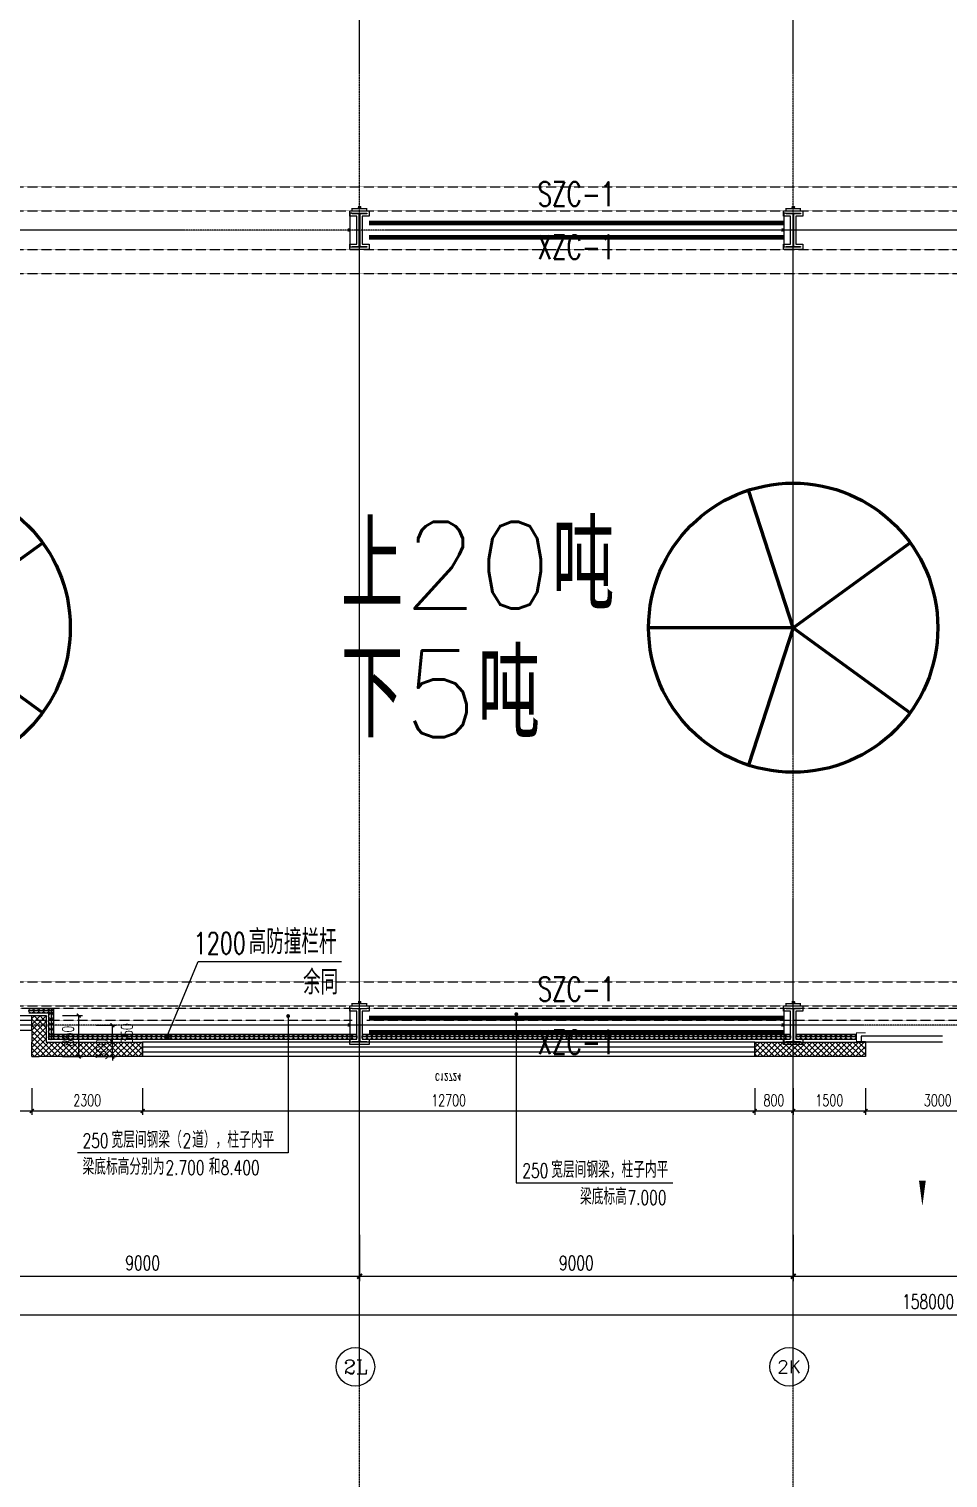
# Model space of a CAD drawing. Extents: x -954573 to 446329, y 489853 to 1226784.
# Drawn here: x -225712 to -206642, y 630673 to 660745 of the extents above; entities that cross this region are included whole.
import ezdxf
from ezdxf.enums import TextEntityAlignment as Align

# ---------------------------------------------------------------- set-up
doc = ezdxf.new("R2010")
doc.units = 0
doc.header["$LTSCALE"] = 10
doc.header["$MEASUREMENT"] = 0
for name, pattern in [('10平面$0$10平面$0$DASH', [0.35, 0.25, -0.1]), ('10平面$0$CENTER', [2, 1.25, -0.25, 0.25, -0.25]), ('10平面$0$DOTE', [2.42, 2, -0.2, 0.02, -0.2]), ('10平面$1$DASH', [0.35, 0.25, -0.1])]:
    doc.linetypes.add(name, pattern=pattern)
doc.layers.get('Defpoints').update_dxf_attribs({"color": 210})
for name, color, linetype in [('10平面$0$10平面$0$WINDOW', 8, 'Continuous'), ('10平面$0$A-AXIS-D', 8, 'Continuous'), ('10平面$0$A-AXIS-DOTE', 8, '10平面$0$DOTE'), ('10平面$0$A-AXIS-DP', 8, 'Continuous'), ('10平面$0$A-AXIS-SYMB', 8, 'Continuous'), ('10平面$0$A-HATCH-2', 8, 'Continuous'), ('10平面$0$A-HRAIL', 8, 'Continuous'), ('10平面$0$A-LIN-V', 8, 'Continuous'), ('10平面$0$A-SFCE', 8, 'Continuous'), ('10平面$0$A-WINDOW', 8, 'Continuous'), ('10平面$0$AS-COLN', 8, 'Continuous'), ('10平面$0$AS-WALL', 8, 'Continuous'), ('10平面$0$DIM_SYMB', 8, 'Continuous'), ('10平面$0$PUB_HATCH', 8, 'Continuous'), ('10平面$0$PUB_TEXT', 8, 'Continuous'), ('10平面$0$建-窗', 8, 'Continuous'), ('10平面$0$建-门窗编号', 8, 'Continuous'), ('A-LIN-V', 9, 'Continuous')]:
    doc.layers.add(name, color=color, linetype=linetype)
doc.layers.add('10平面$0$THIN', color=7, linetype='Continuous', lineweight=0)
doc.layers.add('10平面$0$柱间支撑', color=6, linetype='10平面$0$CENTER', lineweight=0)
doc.styles.add('10平面$0$_TCH_AXIS', font='COMPLEX', dxfattribs={"bigfont": 'GBCBIG'})
doc.styles.add('10平面$0$_TCH_DIM', font='SIMPLEX', dxfattribs={"bigfont": 'GBCBIG'})
doc.styles.add('10平面$0$_TCH_DIM_T3', font='SIMPLEX', dxfattribs={"width": 0.705882, "bigfont": 'GBCBIG'})
doc.styles.add('10平面$0$A-STANDARD', font='SIMPLEX', dxfattribs={"bigfont": 'GBCBIG'})
doc.styles.add('10平面$0$A-WIN-LABEL', font='SIMPLEX', dxfattribs={"bigfont": 'GBCBIG'})
doc.styles.add('10平面$0$TSSD_Rein', font='tj-romans1.shx', dxfattribs={"width": 0.7, "bigfont": 'tj-hztxt.shx'})
doc.dimstyles.new('10平面$0$_TCH_ARCH&&10', dxfattribs={"dimtxt": 29.75, "dimasz": 10, "dimexe": 10, "dimexo": 10, "dimgap": 12.625, "dimtad": 1, "dimdec": 0, "dimzin": 0, "dimdsep": 46, "dimtxsty": '10平面$0$_TCH_DIM_T3', "dimblk": '10平面$0$_ArchTick', "dimcen": 0.09, "dimclrt": 7, "dimazin": 2, "dimtfac": 1, "dimtdec": 0, "dimtix": 1, "dimtmove": 2, "dimatfit": 3, "dimfxl": 0, "dimtolj": 1, "dimtzin": 0, "dimarcsym": 0})
doc.dimstyles.new('10平面$0$_TCH_ARCH&&100', dxfattribs={"dimtxt": 297.5, "dimasz": 100, "dimexe": 100, "dimexo": 100, "dimgap": 126.25, "dimtad": 1, "dimdec": 0, "dimzin": 0, "dimdsep": 46, "dimtxsty": '10平面$0$_TCH_DIM_T3', "dimblk": '10平面$0$_ArchTick', "dimcen": 0.09, "dimclrt": 7, "dimazin": 2, "dimtfac": 1, "dimtdec": 0, "dimtix": 1, "dimtmove": 2, "dimatfit": 3, "dimfxl": 0, "dimtolj": 1, "dimtzin": 0, "dimarcsym": 0})
doc.dimstyles.new('10平面$0$_TCH_ARCH&&80', dxfattribs={"dimtxt": 238, "dimasz": 80, "dimexe": 80, "dimexo": 80, "dimgap": 101, "dimtad": 1, "dimdec": 0, "dimzin": 0, "dimdsep": 46, "dimtxsty": '10平面$0$_TCH_DIM_T3', "dimblk": '10平面$0$_ArchTick', "dimcen": 0.09, "dimclrt": 7, "dimazin": 2, "dimtfac": 1, "dimtdec": 0, "dimtix": 1, "dimtmove": 2, "dimatfit": 3, "dimfxl": 0, "dimtolj": 1, "dimtzin": 0, "dimarcsym": 0})
pattern_1 = [(45, (60, 0), (-60.000061, 60.000061), []), (135, (60, 0), (-60.000061, -60.000061), [])]

# ---------------------------------------------------------------- blocks, each defined once
blk = doc.blocks.new('10平面$0$_ArchTick')
at = {"color": 0, "linetype": 'ByBlock', "const_width": 0.4}
blk.add_lwpolyline([(-0.5, -0.5), (0.5, 0.5)], dxfattribs=at)
blk = doc.blocks.new('*D2969')
at = {"layer": '10平面$0$A-AXIS-D', "color": 0, "lineweight": -2}
for p, q in [((-7118, -169100), (-7118, -170060)), ((1882, -169100), (1882, -170060)), ((-7118, -169960), (1882, -169960))]:
    blk.add_line(p, q, dxfattribs=at)
at = {"layer": 'Defpoints', "color": 0}
for p in [(-7118, -169000), (1882, -169000), (1882, -169960)]:
    blk.add_point(p, dxfattribs=at)
at = {"layer": '10平面$0$A-AXIS-D', "color": 0, "lineweight": -2, "xscale": 100, "yscale": 100, "zscale": 100, "rotation": 180}
blk.add_blockref('10平面$0$_ArchTick', (-7118, -169960), dxfattribs=at)
at = {"layer": '10平面$0$A-AXIS-D', "color": 0, "lineweight": -2, "xscale": 100, "yscale": 100, "zscale": 100}
blk.add_blockref('10平面$0$_ArchTick', (1882, -169960), dxfattribs=at)
at = {"layer": '10平面$0$A-AXIS-D', "color": 7, "insert": (-2618, -169685), "char_height": 297.5, "attachment_point": 5, "style": '10平面$0$_TCH_DIM_T3'}
blk.add_mtext('\\A1;9000', dxfattribs=at)
blk = doc.blocks.new('*D2970')
at = {"layer": '10平面$0$A-AXIS-D', "color": 0, "lineweight": -2}
for p, q in [((1882, -169100), (1882, -170060)), ((10882, -169100), (10882, -170060)), ((1882, -169960), (10882, -169960))]:
    blk.add_line(p, q, dxfattribs=at)
at = {"layer": 'Defpoints', "color": 0}
for p in [(1882, -169000), (10882, -169000), (10882, -169960)]:
    blk.add_point(p, dxfattribs=at)
at = {"layer": '10平面$0$A-AXIS-D', "color": 0, "lineweight": -2, "xscale": 100, "yscale": 100, "zscale": 100, "rotation": 180}
blk.add_blockref('10平面$0$_ArchTick', (1882, -169960), dxfattribs=at)
at = {"layer": '10平面$0$A-AXIS-D', "color": 0, "lineweight": -2, "xscale": 100, "yscale": 100, "zscale": 100}
blk.add_blockref('10平面$0$_ArchTick', (10882, -169960), dxfattribs=at)
at = {"layer": '10平面$0$A-AXIS-D', "color": 7, "insert": (6382, -169685), "char_height": 297.5, "attachment_point": 5, "style": '10平面$0$_TCH_DIM_T3'}
blk.add_mtext('\\A1;9000', dxfattribs=at)
blk = doc.blocks.new('*D2971')
at = {"layer": '10平面$0$A-AXIS-D', "color": 0, "lineweight": -2}
for p, q in [((10882, -169100), (10882, -170060)), ((19882, -169100), (19882, -170060)), ((10882, -169960), (19882, -169960))]:
    blk.add_line(p, q, dxfattribs=at)
at = {"layer": 'Defpoints', "color": 0}
for p in [(10882, -169000), (19882, -169000), (19882, -169960)]:
    blk.add_point(p, dxfattribs=at)
at = {"layer": '10平面$0$A-AXIS-D', "color": 0, "lineweight": -2, "xscale": 100, "yscale": 100, "zscale": 100, "rotation": 180}
blk.add_blockref('10平面$0$_ArchTick', (10882, -169960), dxfattribs=at)
at = {"layer": '10平面$0$A-AXIS-D', "color": 0, "lineweight": -2, "xscale": 100, "yscale": 100, "zscale": 100}
blk.add_blockref('10平面$0$_ArchTick', (19882, -169960), dxfattribs=at)
at = {"layer": '10平面$0$A-AXIS-D', "color": 7, "insert": (15382, -169685), "char_height": 297.5, "attachment_point": 5, "style": '10平面$0$_TCH_DIM_T3'}
blk.add_mtext('\\A1;9000', dxfattribs=at)
blk = doc.blocks.new('*D3062')
at = {"layer": '10平面$0$A-AXIS-D', "color": 0, "lineweight": -2}
for p, q in [((-65318, -169200), (-65318, -170860)), ((92682, -169200), (92682, -170860)), ((-65318, -170760), (92682, -170760))]:
    blk.add_line(p, q, dxfattribs=at)
at = {"layer": 'Defpoints', "color": 0}
for p in [(-65318, -169100), (92682, -169100), (92682, -170760)]:
    blk.add_point(p, dxfattribs=at)
at = {"layer": '10平面$0$A-AXIS-D', "color": 0, "lineweight": -2, "xscale": 100, "yscale": 100, "zscale": 100, "rotation": 180}
blk.add_blockref('10平面$0$_ArchTick', (-65318, -170760), dxfattribs=at)
at = {"layer": '10平面$0$A-AXIS-D', "color": 0, "lineweight": -2, "xscale": 100, "yscale": 100, "zscale": 100}
blk.add_blockref('10平面$0$_ArchTick', (92682, -170760), dxfattribs=at)
at = {"layer": '10平面$0$A-AXIS-D', "color": 7, "insert": (13682, -170485), "char_height": 297.5, "attachment_point": 5, "style": '10平面$0$_TCH_DIM_T3'}
blk.add_mtext('\\A1;158000', dxfattribs=at)
blk = doc.blocks.new('10平面$0$G$C2F382D44')
at = {"color": 2, "style": '10平面$0$A-STANDARD'}
for s, p in [('上20吨', (-2949, 425)), ('下5吨', (-2952, -2245))]:
    blk.add_text(s, height=1800, dxfattribs=at).set_placement(p)
blk = doc.blocks.new('10平面$0$10平面$0$$DorLib2D$00000126')
at = {"color": 0, "linetype": 'Continuous'}
for p, q in [((-0.532, 0.5), (-0.532, 0.9)), ((0.532, 0.9), (0.532, 0.5))]:
    blk.add_line(p, q, dxfattribs=at)
at = {"color": 0, "linetype": '10平面$0$10平面$0$DASH'}
for p, q in [((-0.532, 0.9), (0.532, 0.9)), ((-0.532, 0.5), (0.532, 0.5))]:
    blk.add_line(p, q, dxfattribs=at)
blk = doc.blocks.new('10平面$0$WINDOW2DLIB$DYNSTYLE$00000005')
at = {"color": 0}
for points in [[(-0.5, 0.5), (-0.5, -0.5)], [(-0.5, 0.5), (0.5, 0.5)], [(0.5, -0.5), (0.5, 0.5)], [(0.5, 0.1667), (-0.5, 0.1667)], [(0.5, -0.1667), (-0.5, -0.1667)], [(-0.5, -0.5), (0.5, -0.5)]]:
    blk.add_lwpolyline(points, dxfattribs=at)
blk = doc.blocks.new('10平面$0$42343243')
at = {"layer": '10平面$0$PUB_HATCH'}
h = blk.add_hatch(dxfattribs=at)
h.set_pattern_fill('多孔材料', color=256, scale=30, style=0)
h.set_pattern_definition(pattern_1)
h.paths.add_polyline_path([(-225654, 1222870), (-225504, 1222970), (-225504, 1223170), (-225654, 1223170)])
h = blk.add_hatch(dxfattribs=at)
h.set_pattern_fill('多孔材料', color=256, scale=30, style=0)
h.set_pattern_definition(pattern_1)
h.paths.add_polyline_path([(-225354, 1222870), (-223354, 1222870), (-223354, 1223170), (-225504, 1223170), (-225504, 1222970)])
h = blk.add_hatch(dxfattribs=at)
h.set_pattern_fill('多孔材料', color=256, scale=30, style=0)
h.set_pattern_definition(pattern_1)
h.paths.add_polyline_path([(-208354, 1223170), (-210654, 1223170), (-210654, 1222870), (-208354, 1222870)])
h = blk.add_hatch(dxfattribs=at)
h.set_pattern_fill('多孔材料', color=256, scale=30, style=0)
h.set_pattern_definition(pattern_1)
h.paths.add_polyline_path([(-225654, 1222620), (-225354, 1222320), (-225354, 1222870), (-225504, 1222970), (-225654, 1222870)])
h = blk.add_hatch(dxfattribs=at)
h.set_pattern_fill('多孔材料', color=256, scale=30, style=0)
h.set_pattern_definition(pattern_1)
h.paths.add_polyline_path([(-225654, 1222620), (-225654, 1222320), (-225354, 1222320)])
at = {"layer": '10平面$0$AS-WALL'}
for p, q in [((-225654, 1223170), (-225504, 1223170)), ((-225654, 1223170), (-225654, 1222870)), ((-223354, 1223170), (-225504, 1223170)), ((-223354, 1222870), (-223354, 1223170)), ((-208354, 1223170), (-210654, 1223170)), ((-210654, 1223170), (-210654, 1222870)), ((-208354, 1222870), (-208354, 1223170)), ((-225654, 1222870), (-225654, 1222870)), ((-225654, 1222620), (-225654, 1222870)), ((-225354, 1222320), (-225354, 1222870)), ((-225354, 1222870), (-223354, 1222870)), ((-210654, 1222870), (-208354, 1222870)), ((-225654, 1222620), (-225654, 1222320)), ((-225654, 1222320), (-225354, 1222320))]:
    blk.add_line(p, q, dxfattribs=at)
at = {"layer": '10平面$0$10平面$0$WINDOW', "xscale": 6000, "yscale": 300, "zscale": 300, "rotation": 180}
blk.add_blockref('10平面$0$10平面$0$$DorLib2D$00000126', (-205254, 1223020), dxfattribs=at)
at = {"layer": '10平面$0$建-窗'}
ref = blk.add_blockref('10平面$0$WINDOW2DLIB$DYNSTYLE$00000005', (-217004, 1223020), dxfattribs=dict(at, xscale=-12700, yscale=-300, zscale=300, rotation=359.999999999664))
ref.add_attrib('A', 'C12724', (-217284, 1223521), dxfattribs={"layer": '10平面$0$建-门窗编号', "height": 148.8, "style": '10平面$0$A-WIN-LABEL', "width": 0.705882})
ref = blk.add_blockref('10平面$0$WINDOW2DLIB$DYNSTYLE$00000005', (-226404, 1222470), dxfattribs=dict(at, xscale=-1500, yscale=300, zscale=300, rotation=179.9999999999555))
ref.add_attrib('A', 'C1584', (-226634, 1222733), dxfattribs={"layer": '10平面$0$建-门窗编号', "height": 148.8, "rotation": 360, "style": '10平面$0$A-WIN-LABEL', "width": 0.705882})
blk = doc.blocks.new('10平面$0$3243243')
at = {"layer": '10平面$0$A-AXIS-SYMB'}
for p, q in [((-220335.8, 640260), (-220335.8, 637420)), ((-215600, 640300), (-215600, 636800)), ((-220335.8, 637420), (-224705.8, 637420)), ((-215600, 636800), (-212350, 636800))]:
    blk.add_line(p, q, dxfattribs=at)
at = {"layer": '10平面$0$A-AXIS-SYMB', "const_width": 40}
for points in [[(-220335.8, 640280, 1), (-220335.8, 640240, 1)], [(-215600, 640320, 1), (-215600, 640280, 1)]]:
    blk.add_lwpolyline(points, format="xyb", close=True, dxfattribs=at)
at = {"layer": '10平面$0$A-SFCE', "color": 2, "linetype": '10平面$1$DASH'}
for p, q in [((-219004.2, 640420), (-227704.2, 640420)), ((-219004.2, 640170), (-227704.2, 640170))]:
    blk.add_line(p, q, dxfattribs=at)
at = {"layer": '10平面$0$A-SFCE', "linetype": '10平面$1$DASH'}
for p, q in [((-201004.2, 640420), (-218704.2, 640420)), ((-201004.2, 640170), (-218704.2, 640170))]:
    blk.add_line(p, q, dxfattribs=at)
at = {"layer": '10平面$0$PUB_TEXT', "style": '10平面$0$_TCH_DIM'}
for s, height, p in [('宽层间钢梁（', 337.59, (-224000.8, 637525)), ('道），柱子内平', 337.59, (-222326.3, 637525)), ('梁底标高分别为', 337.59, (-224600.8, 636965)), ('和', 337.6, (-221980.6, 636965)), ('宽层间钢梁，柱子内平', 337.59, (-214875.2, 636905)), ('梁底标高', 337.59, (-214278, 636345))]:
    blk.add_text(s, height=height, dxfattribs=at).set_placement(p)
at = {"layer": '10平面$0$PUB_TEXT', "style": '10平面$0$_TCH_DIM', "width": 0.705882}
for s, p in [('250', (-224600.8, 637525)), ('2', (-222526.3, 637525)), ('2.700', (-222880.6, 636965)), ('8.400', (-221734.9, 636965)), ('250', (-215475.2, 636905)), ('7.000', (-213295, 636345))]:
    blk.add_text(s, height=297.5, dxfattribs=at).set_placement(p)
blk = doc.blocks.new('*D3404')
at = {"layer": '10平面$0$A-AXIS-DP', "color": 0, "lineweight": -2}
for p, q in [((-195790, 766880), (-195790, 766929)), ((-195790, 766919), (-195490, 766919)), ((-195490, 766880), (-195490, 766929))]:
    blk.add_line(p, q, dxfattribs=at)
at = {"layer": 'Defpoints', "color": 0}
for p in [(-195790, 766870), (-195490, 766919), (-195490, 766870)]:
    blk.add_point(p, dxfattribs=at)
at = {"layer": '10平面$0$A-AXIS-DP', "color": 0, "lineweight": -2, "xscale": 10, "yscale": 10, "zscale": 10, "rotation": 180}
blk.add_blockref('10平面$0$_ArchTick', (-195790, 766919), dxfattribs=at)
at = {"layer": '10平面$0$A-AXIS-DP', "color": 0, "lineweight": -2, "xscale": 10, "yscale": 10, "zscale": 10}
blk.add_blockref('10平面$0$_ArchTick', (-195490, 766919), dxfattribs=at)
at = {"layer": '10平面$0$A-AXIS-DP', "color": 7, "insert": (-195640, 766946), "char_height": 29.8, "attachment_point": 5, "style": '10平面$0$_TCH_DIM_T3'}
blk.add_mtext('\\A1;300', dxfattribs=at)
blk = doc.blocks.new('*D3405')
at = {"layer": '10平面$0$A-AXIS-DP', "color": 0, "lineweight": -2}
for p, q in [((-195800, 766820), (-195841, 766820)), ((-195831, 766120), (-195831, 766820)), ((-195800, 766120), (-195841, 766120))]:
    blk.add_line(p, q, dxfattribs=at)
at = {"layer": 'Defpoints', "color": 0}
for p in [(-195831, 766820), (-195790, 766820), (-195790, 766120)]:
    blk.add_point(p, dxfattribs=at)
at = {"layer": '10平面$0$A-AXIS-DP', "color": 0, "lineweight": -2, "xscale": 10, "yscale": 10, "zscale": 10}
for p, rotation in [((-195831, 766820), 90), ((-195831, 766120), 270)]:
    blk.add_blockref('10平面$0$_ArchTick', p, dxfattribs=dict(at, rotation=rotation))
at = {"layer": '10平面$0$A-AXIS-DP', "color": 7, "insert": (-195859, 766470), "char_height": 29.8, "attachment_point": 5, "rotation": 90, "style": '10平面$0$_TCH_DIM_T3'}
blk.add_mtext('\\A1;700', dxfattribs=at)
blk = doc.blocks.new('10平面$0$w42343')
at = {"layer": '10平面$0$A-HATCH-2', "linetype": '10平面$1$DASH'}
for p, q in [((-263654.2, 657470), (-128354.2, 657470)), ((-263654.2, 656970), (-128354.2, 656970)), ((-263654.2, 656170), (-128354.2, 656170)), ((-263654.2, 655670), (-128354.2, 655670)), ((-263654.2, 640970), (-128354.2, 640970)), ((-263654.2, 640470), (-128354.2, 640470))]:
    blk.add_line(p, q, dxfattribs=at)
blk = doc.blocks.new('10平面$0$w4324324')
at = {"layer": '10平面$0$A-HATCH-2', "lineweight": 60}
for q in [(-1694760, 686605), (-1697614, 684532), (-1691907, 684532), (-1696524, 681178), (-1692997, 681178)]:
    blk.add_line((-1694760, 683605), q, dxfattribs=at)
blk.add_circle((-1694760, 683605), 3000, dxfattribs=at)
blk = doc.blocks.new('10平面$0$ner546')
at = {"layer": '10平面$0$A-LIN-V'}
for p in [(565280, 25256), (565280, 7256)]:
    blk.add_blockref('10平面$0$w4324324', p, dxfattribs=at)
blk = doc.blocks.new('10平面$0$23124232432')
at = {"layer": '10平面$0$柱间支撑', "const_width": 100}
for points in [[(-210054, 656720), (-218654, 656720)], [(-210054, 656420), (-218654, 656420)], [(-210054, 640220), (-218654, 640220)], [(-210054, 639920), (-218654, 639920)]]:
    blk.add_lwpolyline(points, dxfattribs=at)
at = {"layer": '10平面$0$THIN', "style": '10平面$0$TSSD_Rein', "width": 0.7}
for s, p in [('SZC-1', (-214354, 656920)), ('XZC-1', (-214354, 655816)), ('SZC-1', (-214354, 640420)), ('XZC-1', (-214354, 639316))]:
    blk.add_text(s, height=500, dxfattribs=at).set_placement(p, align=Align.BOTTOM_CENTER)
blk = doc.blocks.new('10平面$0$3333')
at = {"layer": '10平面$0$A-SFCE', "const_width": 20}
blk.add_lwpolyline([(-227064, 766320), (-227064, 766510), (-227244, 766510), (-227244, 766320)], dxfattribs=at)
blk = doc.blocks.new('10平面$0$99平面图例外参$0$$LinePat$圆环')
for points in [[(0, 150), (300, 150)], [(0, 0), (300, 0)], [(0, -150), (300, -150)]]:
    blk.add_lwpolyline(points)
at = {"color": 0}
blk.add_circle((150, 0), 150, dxfattribs=at)
blk = doc.blocks.new('10平面$0$34242343243')
at = {"layer": '10平面$0$A-HRAIL', "yscale": 0.3333333333333333, "zscale": 0.3333333333333333}
for p, xscale, rotation in [((-225613, 640370), 0.3402776645623614, 180), ((-225510, 640370), 0.3402776645623614, 180), ((-225408, 640370), 0.3402776645623614, 180), ((-225306, 640370), 0.3402776645623614, 180), ((-225204, 640370), 0.3402776645623614, 180), ((-225254, 640420), 0.3611111227129974, 270), ((-225254, 640312), 0.3611111227129974, 270), ((-225254, 640203), 0.3611111227129974, 270), ((-225254, 640095), 0.3611111227129974, 270), ((-225254, 639987), 0.3611111227129974, 270), ((-225254, 639878), 0.3611111227129974, 270), ((-225203, 639826), 0.3384127415468572, 180.0000000002033), ((-225101, 639826), 0.3384127415468572, 180.0000000002033), ((-225000, 639826), 0.3384127415468572, 180.0000000002033), ((-224898, 639826), 0.3384127415468572, 180.0000000002033), ((-224797, 639826), 0.3384127415468572, 180.0000000002033), ((-224695, 639826), 0.3384127415468572, 180.0000000002033), ((-224594, 639826), 0.3384127415468572, 180.0000000002033), ((-224492, 639826), 0.3384127415468572, 180.0000000002033), ((-224390, 639826), 0.3384127415468572, 180.0000000002033), ((-224289, 639826), 0.3384127415468572, 180.0000000002033), ((-224187, 639826), 0.3384127415468572, 180.0000000002033), ((-224086, 639826), 0.3384127415468572, 180.0000000002033), ((-223984, 639826), 0.3384127415468572, 180.0000000002033), ((-223883, 639826), 0.3384127415468572, 180.0000000002033), ((-223781, 639826), 0.3384127415468572, 180.0000000002033), ((-223680, 639826), 0.3384127415468572, 180.0000000002033), ((-223578, 639826), 0.3384127415468572, 180.0000000002033), ((-223477, 639826), 0.3384127415468572, 180.0000000002033), ((-223375, 639826), 0.3384127415468572, 180.0000000002033), ((-223274, 639826), 0.3384127415468572, 180.0000000002033), ((-223172, 639826), 0.3384127415468572, 180.0000000002033), ((-223071, 639826), 0.3384127415468572, 180.0000000002033), ((-222969, 639826), 0.3384127415468572, 180.0000000002033), ((-222868, 639826), 0.3384127415468572, 180.0000000002033), ((-222766, 639826), 0.3384127415468572, 180.0000000002033), ((-222665, 639826), 0.3384127415468572, 180.0000000002033), ((-222563, 639826), 0.3384127415468572, 180.0000000002033), ((-222462, 639826), 0.3384127415468572, 180.0000000002033), ((-222360, 639826), 0.3384127415468572, 180.0000000002033), ((-222258, 639826), 0.3384127415468572, 180.0000000002033), ((-222157, 639826), 0.3384127415468572, 180.0000000002033), ((-222055, 639826), 0.3384127415468572, 180.0000000002033), ((-221954, 639826), 0.3384127415468572, 180.0000000002033), ((-221852, 639826), 0.3384127415468572, 180.0000000002033), ((-221751, 639826), 0.3384127415468572, 180.0000000002033), ((-221649, 639826), 0.3384127415468572, 180.0000000002033), ((-221548, 639826), 0.3384127415468572, 180.0000000002033), ((-221446, 639826), 0.3384127415468572, 180.0000000002033), ((-221345, 639826), 0.3384127415468572, 180.0000000002033), ((-221243, 639826), 0.3384127415468572, 180.0000000002033), ((-221142, 639826), 0.3384127415468572, 180.0000000002033), ((-221040, 639826), 0.3384127415468572, 180.0000000002033), ((-220939, 639826), 0.3384127415468572, 180.0000000002033), ((-220837, 639826), 0.3384127415468572, 180.0000000002033), ((-220736, 639826), 0.3384127415468572, 180.0000000002033), ((-220634, 639826), 0.3384127415468572, 180.0000000002033), ((-220533, 639826), 0.3384127415468572, 180.0000000002033), ((-220431, 639826), 0.3384127415468572, 180.0000000002033), ((-220330, 639826), 0.3384127415468572, 180.0000000002033), ((-220228, 639826), 0.3384127415468572, 180.0000000002033), ((-220126, 639826), 0.3384127415468572, 180.0000000002033), ((-220025, 639826), 0.3384127415468572, 180.0000000002033), ((-219923, 639826), 0.3384127415468572, 180.0000000002033), ((-219822, 639826), 0.3384127415468572, 180.0000000002033), ((-219720, 639826), 0.3384127415468572, 180.0000000002033), ((-219619, 639826), 0.3384127415468572, 180.0000000002033), ((-219517, 639826), 0.3384127415468572, 180.0000000002033), ((-219416, 639826), 0.3384127415468572, 180.0000000002033), ((-219314, 639826), 0.3384127415468572, 180.0000000002033), ((-219213, 639826), 0.3384127415468572, 180.0000000002033), ((-219111, 639826), 0.3384127415468572, 180.0000000002033), ((-219010, 639826), 0.3384127415468572, 180.0000000002033), ((-218908, 639826), 0.3384127415468572, 180.0000000002033), ((-218699, 639826), 0.3368181818181818, 180.0000000002033), ((-218598, 639826), 0.3368181818181818, 180.0000000002033), ((-218497, 639826), 0.3368181818181818, 180.0000000002033), ((-218396, 639826), 0.3368181818181818, 180.0000000002033), ((-218295, 639826), 0.3368181818181818, 180.0000000002033), ((-218194, 639826), 0.3368181818181818, 180.0000000002033), ((-218093, 639826), 0.3368181818181818, 180.0000000002033), ((-217992, 639826), 0.3368181818181818, 180.0000000002033), ((-217891, 639826), 0.3368181818181818, 180.0000000002033), ((-217790, 639826), 0.3368181818181818, 180.0000000002033), ((-217689, 639826), 0.3368181818181818, 180.0000000002033), ((-217588, 639826), 0.3368181818181818, 180.0000000002033), ((-217487, 639826), 0.3368181818181818, 180.0000000002033), ((-217386, 639826), 0.3368181818181818, 180.0000000002033), ((-217285, 639826), 0.3368181818181818, 180.0000000002033), ((-217183, 639826), 0.3368181818181818, 180.0000000002033), ((-217082, 639826), 0.3368181818181818, 180.0000000002033), ((-216981, 639826), 0.3368181818181818, 180.0000000002033), ((-216880, 639826), 0.3368181818181818, 180.0000000002033), ((-216779, 639826), 0.3368181818181818, 180.0000000002033), ((-216678, 639826), 0.3368181818181818, 180.0000000002033), ((-216577, 639826), 0.3368181818181818, 180.0000000002033), ((-216476, 639826), 0.3368181818181818, 180.0000000002033), ((-216375, 639826), 0.3368181818181818, 180.0000000002033), ((-216274, 639826), 0.3368181818181818, 180.0000000002033), ((-216173, 639826), 0.3368181818181818, 180.0000000002033), ((-216072, 639826), 0.3368181818181818, 180.0000000002033), ((-215971, 639826), 0.3368181818181818, 180.0000000002033), ((-215870, 639826), 0.3368181818181818, 180.0000000002033), ((-215769, 639826), 0.3368181818181818, 180.0000000002033), ((-215668, 639826), 0.3368181818181818, 180.0000000002033), ((-215567, 639826), 0.3368181818181818, 180.0000000002033), ((-215466, 639826), 0.3368181818181818, 180.0000000002033), ((-215365, 639826), 0.3368181818181818, 180.0000000002033), ((-215264, 639826), 0.3368181818181818, 180.0000000002033), ((-215163, 639826), 0.3368181818181818, 180.0000000002033), ((-215062, 639826), 0.3368181818181818, 180.0000000002033), ((-214960, 639826), 0.3368181818181818, 180.0000000002033), ((-214859, 639826), 0.3368181818181818, 180.0000000002033), ((-214758, 639826), 0.3368181818181818, 180.0000000002033), ((-214657, 639826), 0.3368181818181818, 180.0000000002033), ((-214556, 639826), 0.3368181818181818, 180.0000000002033), ((-214455, 639826), 0.3368181818181818, 180.0000000002033), ((-214354, 639826), 0.3368181818181818, 180.0000000002033), ((-214253, 639826), 0.3368181818181818, 180.0000000002033), ((-214152, 639826), 0.3368181818181818, 180.0000000002033), ((-214051, 639826), 0.3368181818181818, 180.0000000002033), ((-213950, 639826), 0.3368181818181818, 180.0000000002033), ((-213849, 639826), 0.3368181818181818, 180.0000000002033), ((-213748, 639826), 0.3368181818181818, 180.0000000002033), ((-213647, 639826), 0.3368181818181818, 180.0000000002033), ((-213546, 639826), 0.3368181818181818, 180.0000000002033), ((-213445, 639826), 0.3368181818181818, 180.0000000002033), ((-213344, 639826), 0.3368181818181818, 180.0000000002033), ((-213243, 639826), 0.3368181818181818, 180.0000000002033), ((-213142, 639826), 0.3368181818181818, 180.0000000002033), ((-213041, 639826), 0.3368181818181818, 180.0000000002033), ((-212940, 639826), 0.3368181818181818, 180.0000000002033), ((-212839, 639826), 0.3368181818181818, 180.0000000002033), ((-212737, 639826), 0.3368181818181818, 180.0000000002033), ((-212636, 639826), 0.3368181818181818, 180.0000000002033), ((-212535, 639826), 0.3368181818181818, 180.0000000002033), ((-212434, 639826), 0.3368181818181818, 180.0000000002033), ((-212333, 639826), 0.3368181818181818, 180.0000000002033), ((-212232, 639826), 0.3368181818181818, 180.0000000002033), ((-212131, 639826), 0.3368181818181818, 180.0000000002033), ((-212030, 639826), 0.3368181818181818, 180.0000000002033), ((-211929, 639826), 0.3368181818181818, 180.0000000002033), ((-211828, 639826), 0.3368181818181818, 180.0000000002033), ((-211727, 639826), 0.3368181818181818, 180.0000000002033), ((-211626, 639826), 0.3368181818181818, 180.0000000002033), ((-211525, 639826), 0.3368181818181818, 180.0000000002033), ((-211424, 639826), 0.3368181818181818, 180.0000000002033), ((-211323, 639826), 0.3368181818181818, 180.0000000002033), ((-211222, 639826), 0.3368181818181818, 180.0000000002033), ((-211121, 639826), 0.3368181818181818, 180.0000000002033), ((-211020, 639826), 0.3368181818181818, 180.0000000002033), ((-210919, 639826), 0.3368181818181818, 180.0000000002033), ((-210818, 639826), 0.3368181818181818, 180.0000000002033), ((-210717, 639826), 0.3368181818181818, 180.0000000002033), ((-210616, 639826), 0.3368181818181818, 180.0000000002033), ((-210514, 639826), 0.3368181818181818, 180.0000000002033), ((-210413, 639826), 0.3368181818181818, 180.0000000002033), ((-210312, 639826), 0.3368181818181818, 180.0000000002033), ((-210211, 639826), 0.3368181818181818, 180.0000000002033), ((-210110, 639826), 0.3368181818181818, 180.0000000002033), ((-210009, 639826), 0.3368181818181818, 180.0000000002033), ((-209908, 639826), 0.3368181818181818, 180.0000000002033), ((-209696, 639826), 0.3461108940497231, 180.0000000002034), ((-209593, 639826), 0.3461108940497231, 180.0000000002034), ((-209489, 639826), 0.3461108940497231, 180.0000000002034), ((-209385, 639826), 0.3461108940497231, 180.0000000002034), ((-209281, 639826), 0.3461108940497231, 180.0000000002034), ((-209177, 639826), 0.3461108940497231, 180.0000000002034), ((-209073, 639826), 0.3461108940497231, 180.0000000002034), ((-208970, 639826), 0.3461108940497231, 180.0000000002034), ((-208866, 639826), 0.3461108940497231, 180.0000000002034), ((-208762, 639826), 0.3461108940497231, 180.0000000002034), ((-208658, 639826), 0.3461108940497231, 180.0000000002034), ((-208554, 639826), 0.3461108940497231, 180.0000000002034)]:
    blk.add_blockref('10平面$0$99平面图例外参$0$$LinePat$圆环', p, dxfattribs=dict(at, xscale=xscale, rotation=rotation))
at = {"layer": '10平面$0$A-SFCE', "xscale": -1.000000000000006, "rotation": 90}
blk.add_blockref('10平面$0$3333', (557967, 412666), dxfattribs=at)
blk = doc.blocks.new('*D3828')
at = {"layer": '10平面$0$A-AXIS-DP', "color": 0, "lineweight": -2}
for p, q in [((-224320, 639720), (-223901, 639720)), ((-223981, 639720), (-223981, 639800)), ((-223981, 639420), (-223981, 639720)), ((-224320, 639420), (-223901, 639420)), ((-223981, 639420), (-223981, 639340))]:
    blk.add_line(p, q, dxfattribs=at)
at = {"layer": 'Defpoints', "color": 0}
for p in [(-224400, 639720), (-223981, 639720), (-224400, 639420)]:
    blk.add_point(p, dxfattribs=at)
at = {"layer": '10平面$0$A-AXIS-DP', "color": 0, "lineweight": -2, "xscale": 80, "yscale": 80, "zscale": 80}
for p, rotation in [((-223981, 639720), 270), ((-223981, 639420), 90)]:
    blk.add_blockref('10平面$0$_ArchTick', p, dxfattribs=dict(at, rotation=rotation))
at = {"layer": '10平面$0$A-AXIS-DP', "color": 7, "insert": (-224201, 639570), "char_height": 238, "attachment_point": 5, "rotation": 90, "style": '10平面$0$_TCH_DIM_T3'}
blk.add_mtext('\\A1;300', dxfattribs=at)
blk = doc.blocks.new('*D3829')
at = {"layer": '10平面$0$A-AXIS-DP', "color": 0, "lineweight": -2}
for p, q in [((-224320, 640070), (-223901, 640070)), ((-223981, 639720), (-223981, 640070)), ((-224320, 639720), (-223901, 639720))]:
    blk.add_line(p, q, dxfattribs=at)
at = {"layer": 'Defpoints', "color": 0}
for p in [(-224400, 640070), (-223981, 640070), (-224400, 639720)]:
    blk.add_point(p, dxfattribs=at)
at = {"layer": '10平面$0$A-AXIS-DP', "color": 0, "lineweight": -2, "xscale": 80, "yscale": 80, "zscale": 80}
for p, rotation in [((-223981, 640070), 90), ((-223981, 639720), 270)]:
    blk.add_blockref('10平面$0$_ArchTick', p, dxfattribs=dict(at, rotation=rotation))
at = {"layer": '10平面$0$A-AXIS-DP', "color": 7, "insert": (-223680, 639895), "char_height": 238, "attachment_point": 5, "rotation": 90, "style": '10平面$0$_TCH_DIM_T3'}
blk.add_mtext('\\A1;350', dxfattribs=at)
blk = doc.blocks.new('*D3853')
at = {"layer": '10平面$0$A-AXIS-DP', "color": 0, "lineweight": -2}
for p, q in [((-225020, 640270), (-224601, 640270)), ((-224681, 639420), (-224681, 640270)), ((-225020, 639420), (-224601, 639420))]:
    blk.add_line(p, q, dxfattribs=at)
at = {"layer": 'Defpoints', "color": 0}
for p in [(-225100, 640270), (-224681, 640270), (-225100, 639420)]:
    blk.add_point(p, dxfattribs=at)
at = {"layer": '10平面$0$A-AXIS-DP', "color": 0, "lineweight": -2, "xscale": 80, "yscale": 80, "zscale": 80}
for p, rotation in [((-224681, 640270), 90), ((-224681, 639420), 270)]:
    blk.add_blockref('10平面$0$_ArchTick', p, dxfattribs=dict(at, rotation=rotation))
at = {"layer": '10平面$0$A-AXIS-DP', "color": 7, "insert": (-224901, 639845), "char_height": 238, "attachment_point": 5, "rotation": 90, "style": '10平面$0$_TCH_DIM_T3'}
blk.add_mtext('\\A1;850', dxfattribs=at)
blk = doc.blocks.new('*D4138')
at = {"layer": '10平面$0$A-AXIS-DP', "color": 0, "lineweight": -2}
for p, q in [((-227154, 638760), (-227154, 638210)), ((-225654, 638760), (-225654, 638210)), ((-227154, 638290), (-225654, 638290))]:
    blk.add_line(p, q, dxfattribs=at)
at = {"layer": 'Defpoints', "color": 0}
for p in [(-227154, 638840), (-225654, 638840), (-225654, 638290)]:
    blk.add_point(p, dxfattribs=at)
at = {"layer": '10平面$0$A-AXIS-DP', "color": 0, "lineweight": -2, "xscale": 80, "yscale": 80, "zscale": 80, "rotation": 180}
blk.add_blockref('10平面$0$_ArchTick', (-227154, 638290), dxfattribs=at)
at = {"layer": '10平面$0$A-AXIS-DP', "color": 0, "lineweight": -2, "xscale": 80, "yscale": 80, "zscale": 80}
blk.add_blockref('10平面$0$_ArchTick', (-225654, 638290), dxfattribs=at)
at = {"layer": '10平面$0$A-AXIS-DP', "color": 7, "insert": (-226404, 638510), "char_height": 238, "attachment_point": 5, "style": '10平面$0$_TCH_DIM_T3'}
blk.add_mtext('\\A1;1500', dxfattribs=at)
blk = doc.blocks.new('*D4139')
at = {"layer": '10平面$0$A-AXIS-DP', "color": 0, "lineweight": -2}
for p, q in [((-225654, 638760), (-225654, 638210)), ((-223354, 638760), (-223354, 638210)), ((-225654, 638290), (-223354, 638290))]:
    blk.add_line(p, q, dxfattribs=at)
at = {"layer": 'Defpoints', "color": 0}
for p in [(-225654, 638840), (-223354, 638840), (-223354, 638290)]:
    blk.add_point(p, dxfattribs=at)
at = {"layer": '10平面$0$A-AXIS-DP', "color": 0, "lineweight": -2, "xscale": 80, "yscale": 80, "zscale": 80, "rotation": 180}
blk.add_blockref('10平面$0$_ArchTick', (-225654, 638290), dxfattribs=at)
at = {"layer": '10平面$0$A-AXIS-DP', "color": 0, "lineweight": -2, "xscale": 80, "yscale": 80, "zscale": 80}
blk.add_blockref('10平面$0$_ArchTick', (-223354, 638290), dxfattribs=at)
at = {"layer": '10平面$0$A-AXIS-DP', "color": 7, "insert": (-224504, 638510), "char_height": 238, "attachment_point": 5, "style": '10平面$0$_TCH_DIM_T3'}
blk.add_mtext('\\A1;2300', dxfattribs=at)
blk = doc.blocks.new('*D4140')
at = {"layer": '10平面$0$A-AXIS-DP', "color": 0, "lineweight": -2}
for p, q in [((-223354, 638760), (-223354, 638210)), ((-210654, 638760), (-210654, 638210)), ((-223354, 638290), (-210654, 638290))]:
    blk.add_line(p, q, dxfattribs=at)
at = {"layer": 'Defpoints', "color": 0}
for p in [(-223354, 638840), (-210654, 638840), (-210654, 638290)]:
    blk.add_point(p, dxfattribs=at)
at = {"layer": '10平面$0$A-AXIS-DP', "color": 0, "lineweight": -2, "xscale": 80, "yscale": 80, "zscale": 80, "rotation": 180}
blk.add_blockref('10平面$0$_ArchTick', (-223354, 638290), dxfattribs=at)
at = {"layer": '10平面$0$A-AXIS-DP', "color": 0, "lineweight": -2, "xscale": 80, "yscale": 80, "zscale": 80}
blk.add_blockref('10平面$0$_ArchTick', (-210654, 638290), dxfattribs=at)
at = {"layer": '10平面$0$A-AXIS-DP', "color": 7, "insert": (-217004, 638510), "char_height": 238, "attachment_point": 5, "style": '10平面$0$_TCH_DIM_T3'}
blk.add_mtext('\\A1;12700', dxfattribs=at)
blk = doc.blocks.new('*D4141')
at = {"layer": '10平面$0$A-AXIS-DP', "color": 0, "lineweight": -2}
for p, q in [((-210654, 638760), (-210654, 638210)), ((-209854, 638760), (-209854, 638210)), ((-210654, 638290), (-209854, 638290))]:
    blk.add_line(p, q, dxfattribs=at)
at = {"layer": 'Defpoints', "color": 0}
for p in [(-210654, 638840), (-209854, 638840), (-209854, 638290)]:
    blk.add_point(p, dxfattribs=at)
at = {"layer": '10平面$0$A-AXIS-DP', "color": 0, "lineweight": -2, "xscale": 80, "yscale": 80, "zscale": 80, "rotation": 180}
blk.add_blockref('10平面$0$_ArchTick', (-210654, 638290), dxfattribs=at)
at = {"layer": '10平面$0$A-AXIS-DP', "color": 0, "lineweight": -2, "xscale": 80, "yscale": 80, "zscale": 80}
blk.add_blockref('10平面$0$_ArchTick', (-209854, 638290), dxfattribs=at)
at = {"layer": '10平面$0$A-AXIS-DP', "color": 7, "insert": (-210254, 638510), "char_height": 238, "attachment_point": 5, "style": '10平面$0$_TCH_DIM_T3'}
blk.add_mtext('\\A1;800', dxfattribs=at)
blk = doc.blocks.new('*D4142')
at = {"layer": '10平面$0$A-AXIS-DP', "color": 0, "lineweight": -2}
for p, q in [((-209854, 638760), (-209854, 638210)), ((-208354, 638760), (-208354, 638210)), ((-209854, 638290), (-208354, 638290))]:
    blk.add_line(p, q, dxfattribs=at)
at = {"layer": 'Defpoints', "color": 0}
for p in [(-209854, 638840), (-208354, 638840), (-208354, 638290)]:
    blk.add_point(p, dxfattribs=at)
at = {"layer": '10平面$0$A-AXIS-DP', "color": 0, "lineweight": -2, "xscale": 80, "yscale": 80, "zscale": 80, "rotation": 180}
blk.add_blockref('10平面$0$_ArchTick', (-209854, 638290), dxfattribs=at)
at = {"layer": '10平面$0$A-AXIS-DP', "color": 0, "lineweight": -2, "xscale": 80, "yscale": 80, "zscale": 80}
blk.add_blockref('10平面$0$_ArchTick', (-208354, 638290), dxfattribs=at)
at = {"layer": '10平面$0$A-AXIS-DP', "color": 7, "insert": (-209104, 638510), "char_height": 238, "attachment_point": 5, "style": '10平面$0$_TCH_DIM_T3'}
blk.add_mtext('\\A1;1500', dxfattribs=at)
blk = doc.blocks.new('*D4143')
at = {"layer": '10平面$0$A-AXIS-DP', "color": 0, "lineweight": -2}
for p, q in [((-208354, 638760), (-208354, 638210)), ((-205354, 638760), (-205354, 638210)), ((-208354, 638290), (-205354, 638290))]:
    blk.add_line(p, q, dxfattribs=at)
at = {"layer": 'Defpoints', "color": 0}
for p in [(-208354, 638840), (-205354, 638840), (-205354, 638290)]:
    blk.add_point(p, dxfattribs=at)
at = {"layer": '10平面$0$A-AXIS-DP', "color": 0, "lineweight": -2, "xscale": 80, "yscale": 80, "zscale": 80, "rotation": 180}
blk.add_blockref('10平面$0$_ArchTick', (-208354, 638290), dxfattribs=at)
at = {"layer": '10平面$0$A-AXIS-DP', "color": 0, "lineweight": -2, "xscale": 80, "yscale": 80, "zscale": 80}
blk.add_blockref('10平面$0$_ArchTick', (-205354, 638290), dxfattribs=at)
at = {"layer": '10平面$0$A-AXIS-DP', "color": 7, "insert": (-206854, 638510), "char_height": 238, "attachment_point": 5, "style": '10平面$0$_TCH_DIM_T3'}
blk.add_mtext('\\A1;3000', dxfattribs=at)
blk = doc.blocks.new('10平面$0$dote')
at = {"layer": '10平面$0$A-AXIS-D'}
for centre in [(1797.3, -171838.9), (10797.3, -171838.9)]:
    blk.add_circle(centre, 400, dxfattribs=at)
at = {"layer": '10平面$0$A-AXIS-DOTE', "ltscale": 2}
for p, q in [((1882.2, -169748.9), (1882.2, -75950)), ((10882.2, -169748.9), (10882.2, -75950)), ((100786.4, -148250), (-75513.6, -148250)), ((98696.4, -164750), (-75513.6, -164750)), ((1882.2, -264080), (1882.2, -167560.7)), ((10882.2, -264080), (10882.2, -167560.7))]:
    blk.add_line(p, q, dxfattribs=at)
at = {"layer": '10平面$0$PUB_TEXT', "style": '10平面$0$_TCH_AXIS'}
for s, height, p, p2 in [('2L', 288.12, (1557.2, -171982.9), (2037.4, -171982.9)), ('2K', 265.5, (10550.8, -171971.6), (11043.8, -171971.6))]:
    blk.add_text(s, height=height, dxfattribs=at).set_placement(p, p2, align=Align.FIT)
at = {"layer": '10平面$0$A-AXIS-D'}
for base, p1, p2, picture, middle in [((1882.2, -169960), (-7117.8, -169000), (1882.2, -169000), '*D2969', (-2617.8, -169685)), ((10882.2, -169960), (1882.2, -169000), (10882.2, -169000), '*D2970', (6382.2, -169685)), ((19882.2, -169960), (10882.2, -169000), (19882.2, -169000), '*D2971', (15382.2, -169685)), ((92682.2, -170760), (-65317.8, -169100), (92682.2, -169100), '*D3062', (13682.2, -170485))]:
    dim = blk.add_linear_dim(base=base, p1=p1, p2=p2, angle=0, dimstyle='10平面$0$_TCH_ARCH&&100', override={"dimgap": 0}, dxfattribs=at)
    dim.commit()
    dim.dimension.update_dxf_attribs({"geometry": picture, "text_midpoint": middle, "dimtype": 129})
blk = doc.blocks.new('10平面$0$nt66')
at = {"layer": '10平面$0$A-HATCH-2'}
blk.add_lwpolyline([(-195840, 766870), (-195440, 766870), (-195440, 766758), (-195586, 766758), (-195586, 766182), (-195440, 766182), (-195440, 766070), (-195840, 766070), (-195840, 766182), (-195694, 766182), (-195694, 766758), (-195840, 766758)], close=True, dxfattribs=at)
at = {"layer": '10平面$0$AS-COLN'}
blk.add_lwpolyline([(-195790, 766820), (-195490, 766820), (-195490, 766808), (-195636, 766808), (-195636, 766132), (-195490, 766132), (-195490, 766120), (-195790, 766120), (-195790, 766132), (-195644, 766132), (-195644, 766808), (-195790, 766808)], close=True, dxfattribs=at)
at = {"layer": '10平面$0$A-AXIS-DP'}
for p1, p2, distance, picture, middle in [((-195790, 766870), (-195490, 766870), 48.8, '*D3404', (-195640, 766946.2)), ((-195790, 766120), (-195790, 766820), 41.2, '*D3405', (-195858.7, 766470))]:
    dim = blk.add_aligned_dim(p1=p1, p2=p2, distance=distance, dimstyle='10平面$0$_TCH_ARCH&&10', dxfattribs=at)
    dim.commit()
    dim.dimension.update_dxf_attribs({"geometry": picture, "text_midpoint": middle})
blk = doc.blocks.new('10平面$0$33333')
for p in [(-23214, -109900), (-14214, -109900), (-23214, -126400), (-14214, -126400)]:
    blk.add_blockref('10平面$0$nt66', p)
blk = doc.blocks.new('10平面')
at = {"layer": '10平面$0$A-AXIS-SYMB'}
blk.add_lwpolyline([(-207174.2, 637777.7, 0, 0, 0), (-207174.2, 636317.7, 0, 140, 0), (-207174.2, 636842.7, 0, 0, 0)], format="xyseb", dxfattribs=at)
at = {"layer": '10平面$0$DIM_SYMB'}
for p, q in [((-222850, 639826), (-222200, 641390)), ((-222850, 639826), (-222200, 641390)), ((-222200, 641390), (-219225.8, 641390))]:
    blk.add_line(p, q, dxfattribs=at)
at = {"layer": '10平面$0$DIM_SYMB', "const_width": 60}
blk.add_lwpolyline([(-222861.5, 639798.3, 1), (-222838.5, 639853.7, 1)], format="xyb", close=True, dxfattribs=at)
blk.add_lwpolyline([(-222861.5, 639798.3, 1), (-222838.5, 639853.7, 1)], format="xyb", close=True, dxfattribs=at)
blk.add_blockref('10平面$0$G$C2F382D44', (-216290, 648290))
at = {"layer": '10平面$0$A-AXIS-DP'}
blk.add_blockref('10平面$0$3243243', (0, 0), dxfattribs=at)
at = {"layer": '10平面$0$A-LIN-V', "rotation": 90.00000000000001}
blk.add_blockref('10平面$0$ner546', (481006.5, 1777800), dxfattribs=at)
at = {"layer": '10平面$0$A-WINDOW'}
for name in ['10平面$0$33333', '10平面$0$w42343']:
    blk.add_blockref(name, (0, 0), dxfattribs=at)
at = {"layer": '10平面$0$A-WINDOW', "xscale": -1, "rotation": 180}
blk.add_blockref('10平面$0$42343243', (0, 1862590), dxfattribs=at)
at = {"layer": '10平面$0$AS-WALL'}
blk.add_blockref('10平面$0$dote', (-220736.4, 804820), dxfattribs=at)
at = {"layer": '10平面$0$DIM_SYMB'}
blk.add_blockref('10平面$0$34242343243', (0, 0), dxfattribs=at)
at = {"layer": '10平面$0$柱间支撑'}
blk.add_blockref('10平面$0$23124232432', (0, 0), dxfattribs=at)
at = {"layer": '10平面$0$PUB_TEXT', "style": '10平面$0$_TCH_DIM'}
for s, p in [('高防撞栏杆', (-221153.8, 641547.5)), ('余同', (-220025.6, 640707.5))]:
    blk.add_text(s, height=506.38, dxfattribs=at).set_placement(p)
at = {"layer": '10平面$0$PUB_TEXT', "style": '10平面$0$_TCH_DIM', "width": 0.705882}
blk.add_text('1200', height=446.25, dxfattribs=at).set_placement((-222293.8, 641547.5))
at = {"layer": '10平面$0$A-AXIS-DP'}
for p1, p2, distance, picture, middle in [((-225100, 639420), (-225100, 640270), -419.3, '*D3853', (-224900.7, 639845)), ((-224400, 639420), (-224400, 639720), -419.3, '*D3828', (-224200.7, 639570)), ((-227154.2, 638840), (-225654.2, 638840), -550, '*D4138', (-226404.2, 638510)), ((-225654.2, 638840), (-223354.2, 638840), -550, '*D4139', (-224504.2, 638510)), ((-223354.2, 638840), (-210654.2, 638840), -550, '*D4140', (-217004.2, 638510)), ((-210654.2, 638840), (-209854.2, 638840), -550, '*D4141', (-210254.2, 638510)), ((-209854.2, 638840), (-208354.2, 638840), -550, '*D4142', (-209104.2, 638510)), ((-208354.2, 638840), (-205354.2, 638840), -550, '*D4143', (-206854.2, 638510))]:
    dim = blk.add_aligned_dim(p1=p1, p2=p2, distance=distance, dimstyle='10平面$0$_TCH_ARCH&&80', dxfattribs=at)
    dim.commit()
    dim.dimension.update_dxf_attribs({"geometry": picture, "text_midpoint": middle})
dim = blk.add_linear_dim(base=(-223980.7, 640070), p1=(-224400, 639720), p2=(-224400, 640070), angle=90, dimstyle='10平面$0$_TCH_ARCH&&80', dxfattribs=at)
dim.commit()
dim.dimension.update_dxf_attribs({"geometry": '*D3829', "text_midpoint": (-223680, 639895), "dimtype": 129})

msp = doc.modelspace()

# ---------------------------------------------------------------- block references
at = {"layer": 'A-LIN-V'}
msp.add_blockref('10平面', (0, 0), dxfattribs=at)

doc.saveas('drawing.dxf')
